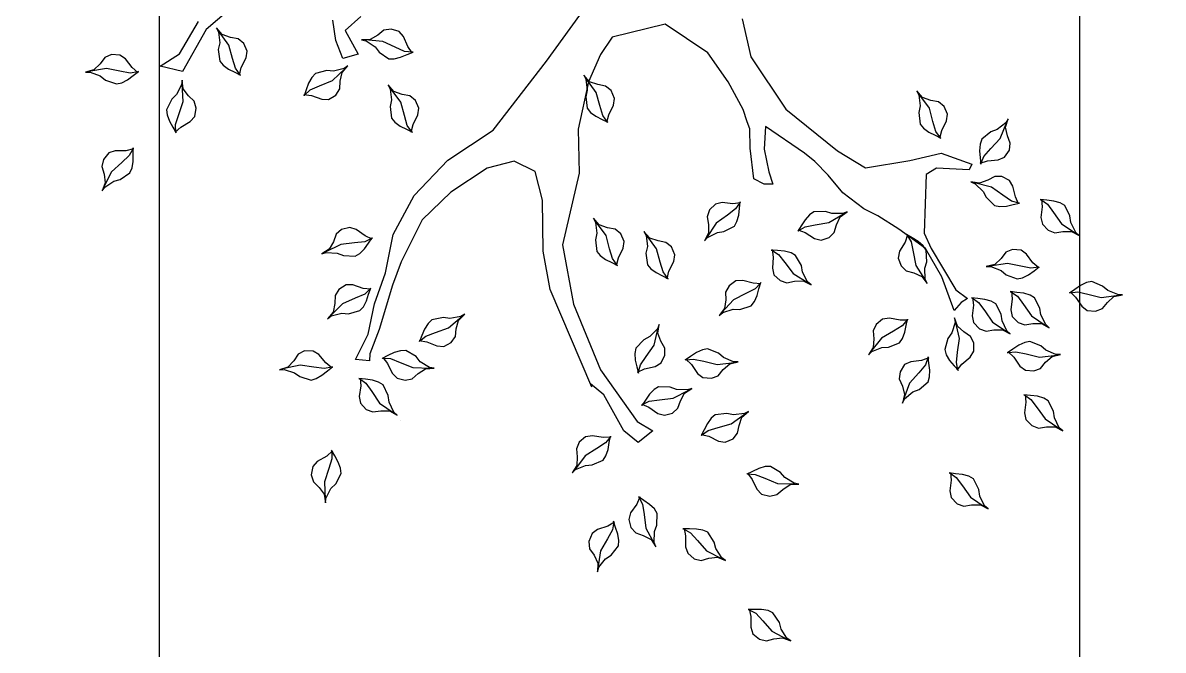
# Model space of a CAD drawing. Header units: metres. Extents: x 78 to 178, y -74 to 157.
# Drawn here: x 107.719 to 108.462, y 87.611 to 88.02 of the extents above; entities that cross this region are included whole.
import ezdxf

# ---------------------------------------------------------------- set-up
doc = ezdxf.new("R2010")
doc.units = ezdxf.units.M
doc.linetypes.add('ACAD_ISO03W100', pattern=[30, 12, -18])
doc.layers.add('Barandal', color=138, linetype='Continuous', lineweight=30)
doc.layers.add('Detalles constructivos', color=7, linetype='Continuous', lineweight=9)

# ---------------------------------------------------------------- blocks, each defined once
blk = doc.blocks.new('tree21')
at = {"color": 84}
for p, q in [((1452762.3, 400702.4), (1452783.4, 400827.2)), ((1452771.7, 400792.3), (1452788.1, 400852.8)), ((1452788.1, 400852.8), (1452787.3, 400819.4)), ((1452787.3, 400819.4), (1452814.3, 400745.7)), ((1452683.3, 400713.3), (1452728.3, 400747.4)), ((1452728.3, 400747.4), (1452771.7, 400792.3)), ((1452814.3, 400745.7), (1452844.5, 400708.5)), ((1453367.7, 400685.7), (1453414.5, 400724.1)), ((1453414.5, 400724.1), (1453465, 400735.2)), ((1453465, 400735.2), (1453519.2, 400719.2)), ((1453503.1, 400665.1), (1453616.1, 400722.2)), ((1453581.1, 400710.9), (1453639.5, 400733.6)), ((1453639.5, 400733.6), (1453612.1, 400714.5)), ((1452662.3, 400666.1), (1452683.3, 400713.3)), ((1452665.3, 400605.6), (1452662.3, 400666.1)), ((1452781.7, 400605.4), (1452762.3, 400702.4)), ((1452844.5, 400708.5), (1452872.4, 400629.4)), ((1453351.7, 400639.3), (1453367.7, 400685.7)), ((1453436.6, 400592), (1453503.1, 400665.1)), ((1453519.2, 400719.2), (1453581.1, 400710.9)), ((1453568.9, 400648.9), (1453556.8, 400602.5)), ((1453612.1, 400714.5), (1453568.9, 400648.9)), ((1452693.2, 400565.2), (1452665.3, 400605.6)), ((1452755.2, 400518.6), (1452693.2, 400565.2)), ((1452794.8, 400532.5), (1452781.7, 400605.4)), ((1452863.8, 400592.2), (1452842.1, 400550.3)), ((1452872.4, 400629.4), (1452863.8, 400592.2)), ((1453338.9, 400507.6), (1453351, 400561.8)), ((1453351, 400561.8), (1453351.7, 400639.3)), ((1453385.7, 400538.2), (1453436.6, 400592)), ((1453556.8, 400602.5), (1453509.7, 400533.2)), ((1452791.6, 400476.7), (1452755.2, 400518.6)), ((1452811.8, 400510), (1452783.9, 400472.9)), ((1452786.2, 400476), (1452794.8, 400532.5)), ((1452842.1, 400550.3), (1452811.8, 400510)), ((1453331.2, 400511.5), (1453335, 400511.5)), ((1453377.7, 400511.1), (1453331.2, 400511.5)), ((1453335, 400511.5), (1453385.7, 400538.2)), ((1453428.1, 400510.6), (1453377.7, 400511.1)), ((1453474.6, 400518), (1453428.1, 400510.6)), ((1453509.7, 400533.2), (1453474.6, 400518)), ((1452783.9, 400472.9), (1452786.2, 400476)), ((1452948.7, 400199.1), (1452981.9, 400233.7)), ((1452981.9, 400233.7), (1453057, 400271.1)), ((1453057, 400271.1), (1453095, 400267.2)), ((1453095, 400267.2), (1453139.2, 400250.8)), ((1453139.2, 400250.8), (1453182.9, 400225.8)), ((1452845.8, 400159.8), (1452879, 400163.1)), ((1452907.8, 400151.1), (1452845.8, 400159.8)), ((1452998.2, 400152.9), (1452871.7, 400158.3)), ((1452879, 400163.1), (1452948.7, 400199.1)), ((1452957.7, 400113.5), (1452907.8, 400151.1)), ((1453092, 400184), (1452998.2, 400152.9)), ((1453162.7, 400206.1), (1453092, 400184)), ((1453181.4, 400168.6), (1453142.8, 400101.3)), ((1453219.9, 400204.6), (1453162.7, 400206.1)), ((1453218.5, 400209.9), (1453181.4, 400168.6)), ((1453182.9, 400225.8), (1453223.3, 400202.7)), ((1453223.3, 400202.7), (1453219.9, 400204.6)), ((1452997.1, 400073.1), (1452957.7, 400113.5)), ((1453046.6, 400058.1), (1452997.1, 400073.1)), ((1453106.3, 400068.6), (1453046.6, 400058.1)), ((1453142.8, 400101.3), (1453106.3, 400068.6)), ((1452471.1, 399914.2), (1452500.5, 399898.6)), ((1452517.9, 399872.5), (1452471.1, 399914.2)), ((1452594.1, 399823.9), (1452491.9, 399898.6)), ((1452500.5, 399898.6), (1452578.6, 399889.8)), ((1452538.6, 399813.6), (1452517.9, 399872.5)), ((1452578.6, 399889.8), (1452625.4, 399900.2)), ((1452689.4, 399797.8), (1452594.1, 399823.9)), ((1452625.4, 399900.2), (1452708.6, 399889.7)), ((1452708.6, 399889.7), (1452738.1, 399865.4)), ((1452738.1, 399865.4), (1452765.8, 399827.2)), ((1452765.8, 399827.2), (1452788.2, 399782.1)), ((1452548.9, 399758.1), (1452538.6, 399813.6)), ((1452581.8, 399718.2), (1452548.9, 399758.1)), ((1452760.5, 399777), (1452689.4, 399797.8)), ((1452809, 399749.2), (1452755.2, 399735.3)), ((1452807.3, 399744), (1452760.5, 399777)), ((1452788.2, 399782.1), (1452809, 399740.5)), ((1452809, 399740.5), (1452807.3, 399744)), ((1452637.3, 399693.9), (1452581.8, 399718.2)), ((1452685.8, 399700.7), (1452637.3, 399693.9)), ((1452755.2, 399735.3), (1452685.8, 399700.7)), ((1454889, 399313.1), (1454915.7, 399436.9)), ((1454902.4, 399402.6), (1454921.5, 399462.2)), ((1454921.5, 399462.2), (1454919.2, 399428.9)), ((1454919.2, 399428.9), (1454942.9, 399354.1)), ((1454810.5, 399327.7), (1454857, 399359.7)), ((1454857, 399359.7), (1454902.4, 399402.6)), ((1454942.9, 399354.1), (1454971.4, 399315.5)), ((1452825.3, 399230.8), (1452866.6, 399253.6)), ((1452866.6, 399253.6), (1452914.2, 399270.3)), ((1452914.2, 399270.3), (1452958, 399285.7)), ((1452954.4, 399284.4), (1452915.9, 399242.1)), ((1452949.4, 399286.8), (1452956.5, 399231.8)), ((1452958, 399285.7), (1452954.4, 399284.4)), ((1454787.4, 399281.4), (1454810.5, 399327.7)), ((1454787.7, 399220.8), (1454787.4, 399281.4)), ((1454903.9, 399215.4), (1454889, 399313.1)), ((1454971.4, 399315.5), (1454995.6, 399235.2)), ((1452776.8, 399123.4), (1452797.6, 399204.6)), ((1452797.6, 399204.6), (1452825.3, 399230.8)), ((1452886.3, 399174.2), (1452848.6, 399082.8)), ((1452915.9, 399242.1), (1452886.3, 399174.2)), ((1452956.5, 399231.8), (1452982.2, 399158.6)), ((1454813.7, 399179.3), (1454787.7, 399220.8)), ((1454873.5, 399129.9), (1454813.7, 399179.3)), ((1454913.7, 399142), (1454903.9, 399215.4)), ((1454985.4, 399198.4), (1454961.7, 399157.6)), ((1454995.6, 399235.2), (1454985.4, 399198.4)), ((1455541.6, 399123.2), (1455580.2, 399190.5)), ((1455580.2, 399190.5), (1455616.8, 399223.2)), ((1455616.8, 399223.2), (1455676.4, 399233.7)), ((1455676.4, 399233.7), (1455725.9, 399218.7)), ((1455725.9, 399218.7), (1455765.3, 399178.3)), ((1455765.3, 399178.3), (1455815.2, 399140.7)), ((1452781.3, 399075.6), (1452776.8, 399123.4)), ((1452983, 399109.5), (1452952, 399057.5)), ((1452982.2, 399158.6), (1452983, 399109.5)), ((1454003.7, 399075), (1454058.4, 399105.2)), ((1454023, 399022), (1454079.8, 399135.1)), ((1454058.4, 399105.2), (1454091.8, 399158.2)), ((1454091.8, 399158.2), (1454081.3, 399126.5)), ((1454081.3, 399126.5), (1454085.5, 399048.1)), ((1454449.1, 399009), (1454537.4, 399099.6)), ((1454508, 399077.6), (1454555.9, 399118)), ((1454536.2, 399091), (1454516.5, 399015)), ((1454555.9, 399118), (1454536.2, 399091)), ((1454908, 399086.4), (1454873.5, 399129.9)), ((1454929.7, 399118.7), (1454900.1, 399082.9)), ((1454902.5, 399085.9), (1454913.7, 399142)), ((1454961.7, 399157.6), (1454929.7, 399118.7)), ((1455499.7, 399089.1), (1455503.1, 399087.2)), ((1455540.1, 399066), (1455499.7, 399089.1)), ((1455503.1, 399087.2), (1455560.3, 399085.7)), ((1455504.5, 399081.9), (1455541.6, 399123.2)), ((1455560.3, 399085.7), (1455631, 399107.7)), ((1455631, 399107.7), (1455724.8, 399138.9)), ((1455724.8, 399138.9), (1455851.3, 399133.5)), ((1455774.3, 399092.7), (1455741.1, 399058.1)), ((1455844.1, 399128.7), (1455774.3, 399092.7)), ((1455815.2, 399140.7), (1455877.2, 399132)), ((1455877.2, 399132), (1455844.1, 399128.7)), ((1452790.9, 399013.2), (1452743.8, 398972)), ((1452848.6, 399082.8), (1452761.9, 398990.7)), ((1452762.9, 398999.3), (1452781.3, 399075.6)), ((1452852, 399026.5), (1452790.9, 399013.2)), ((1452908.3, 399029.8), (1452852, 399026.5)), ((1452952, 399057.5), (1452908.3, 399029.8)), ((1453901.8, 398958), (1453916.7, 399016.7)), ((1453916.7, 399016.7), (1453950.7, 399055.7)), ((1453950.7, 399055.7), (1454003.7, 399075)), ((1454013, 398923.7), (1454023, 399022)), ((1454085.5, 399048.1), (1454103.4, 399003.6)), ((1454314.2, 398984.6), (1454346.2, 399036.1)), ((1454346.2, 399036.1), (1454390.3, 399063)), ((1454390.3, 399063), (1454446.7, 399065.4)), ((1454409.8, 398918.3), (1454449.1, 399009)), ((1454446.7, 399065.4), (1454508, 399077.6)), ((1454516.5, 399015), (1454520.1, 398967.2)), ((1454900.1, 399082.9), (1454902.5, 399085.9)), ((1455583.8, 399040.9), (1455540.1, 399066)), ((1455628, 399024.5), (1455583.8, 399040.9)), ((1455666, 399020.7), (1455628, 399024.5)), ((1455741.1, 399058.1), (1455666, 399020.7)), ((1452743.8, 398972), (1452762.9, 398999.3)), ((1453916.6, 398911.2), (1453901.8, 398958)), ((1454004.1, 398850.1), (1454013, 398923.7)), ((1454103.4, 399003.6), (1454106.7, 398919.8)), ((1454314.2, 398935.6), (1454314.2, 398984.6)), ((1454338.6, 398862), (1454314.2, 398935.6)), ((1454520.1, 398967.2), (1454498, 398886.3)), ((1452554.5, 398811.4), (1452555.7, 398874)), ((1452555.7, 398874), (1452563, 398841.4)), ((1452567.3, 398721.8), (1452557.4, 398848)), ((1453962.2, 398848.5), (1453916.6, 398911.2)), ((1453984.6, 398797.7), (1453962.2, 398848.5)), ((1453979.2, 398798.6), (1454004.1, 398850.1)), ((1454054.5, 398853.2), (1454013.7, 398823.6)), ((1454087.6, 398886.8), (1454054.5, 398853.2)), ((1454106.7, 398919.8), (1454087.6, 398886.8)), ((1454344.7, 398806.8), (1454338.6, 398862)), ((1454339.8, 398809.2), (1454379.1, 398850.9)), ((1454379.1, 398850.9), (1454409.8, 398918.3)), ((1454469.8, 398860.6), (1454428.1, 398838.6)), ((1454498, 398886.3), (1454469.8, 398860.6)), ((1454981.4, 398883.9), (1455036.8, 398879.7)), ((1454984.2, 398892.1), (1454984.7, 398888.3)), ((1454990.5, 398846), (1454984.2, 398892.1)), ((1454984.7, 398888.3), (1455018.4, 398842)), ((1454997.2, 398796.1), (1454990.5, 398846)), ((1455018.4, 398842), (1455079, 398799.4)), ((1455036.8, 398879.7), (1455113.6, 398890.1)), ((1455113.6, 398890.1), (1455161.8, 398881)), ((1455161.8, 398881), (1455206.5, 398840.1)), ((1452523.3, 398757.2), (1452554.5, 398811.4)), ((1452563, 398841.4), (1452607.2, 398776.5)), ((1452607.2, 398776.5), (1452645.5, 398747.7)), ((1454013.7, 398823.6), (1453976.1, 398796.3)), ((1453976.1, 398796.3), (1453979.2, 398798.6)), ((1454380.3, 398822.7), (1454336.1, 398808)), ((1454336.1, 398808), (1454339.8, 398809.2)), ((1454428.1, 398838.6), (1454380.3, 398822.7)), ((1455011.2, 398751), (1454997.2, 398796.1)), ((1455079, 398799.4), (1455160.8, 398744)), ((1455206.5, 398840.1), (1455224.8, 398791.8)), ((1455224.8, 398791.8), (1455216.7, 398735.9)), ((1452479, 398662.3), (1452487.9, 398713.3)), ((1452487.9, 398713.3), (1452523.3, 398757.2)), ((1452609.5, 398632.5), (1452567.3, 398721.8)), ((1452645.5, 398747.7), (1452691.7, 398677.7)), ((1452879.9, 398682.9), (1452909.4, 398667.3)), ((1452926.7, 398641.3), (1452879.9, 398682.9)), ((1454798.7, 398638.7), (1454820.4, 398684.1)), ((1454820.4, 398684.1), (1454840.5, 398726.1)), ((1454833.6, 398720.8), (1454877.6, 398686.9)), ((1454840.5, 398726.1), (1454838.8, 398722.6)), ((1454838.8, 398722.6), (1454841.6, 398665.4)), ((1454877.6, 398686.9), (1454947.6, 398653.4)), ((1455031.2, 398718.6), (1455011.2, 398751)), ((1455106.7, 398681.9), (1455031.2, 398718.6)), ((1455154.3, 398676.6), (1455106.7, 398681.9)), ((1455160.8, 398744), (1455233.6, 398640.4)), ((1455216.7, 398735.9), (1455217.4, 398673.4)), ((1452496.6, 398604.4), (1452479, 398662.3)), ((1452533.5, 398572), (1452496.6, 398604.4)), ((1452639.9, 398564.9), (1452609.5, 398632.5)), ((1452692.5, 398639.5), (1452681.5, 398593.7)), ((1452691.7, 398677.7), (1452692.5, 398639.5)), ((1453002.9, 398592.6), (1452900.7, 398667.3)), ((1452909.4, 398667.3), (1452987.4, 398658.5)), ((1452947.4, 398582.3), (1452926.7, 398641.3)), ((1452987.4, 398658.5), (1453034.3, 398668.9)), ((1453034.3, 398668.9), (1453117.5, 398658.4)), ((1453117.5, 398658.4), (1453146.9, 398634.1)), ((1453146.9, 398634.1), (1453174.6, 398596)), ((1454785.6, 398593.4), (1454798.7, 398638.7)), ((1454841.6, 398665.4), (1454868.8, 398596.6)), ((1454868.8, 398596.6), (1454906.8, 398505.3)), ((1454947.6, 398653.4), (1454982.9, 398619.4)), ((1454982.9, 398619.4), (1454997.8, 398560.7)), ((1455225.4, 398643.2), (1455154.3, 398676.6)), ((1455217.4, 398673.4), (1455248.3, 398618.9)), ((1455248.3, 398618.9), (1455225.4, 398643.2)), ((1452604.9, 398541.8), (1452533.5, 398572)), ((1452650.4, 398510), (1452604.9, 398541.8)), ((1452645.3, 398508), (1452639.9, 398564.9)), ((1452661.9, 398547.2), (1452643.8, 398504.4)), ((1452681.5, 398593.7), (1452661.9, 398547.2)), ((1452957.8, 398526.8), (1452947.4, 398582.3)), ((1452990.7, 398486.9), (1452957.8, 398526.8)), ((1453098.3, 398566.6), (1453002.9, 398592.6)), ((1453169.4, 398545.7), (1453098.3, 398566.6)), ((1453217.9, 398517.9), (1453164.1, 398504.1)), ((1453216.1, 398512.7), (1453169.4, 398545.7)), ((1453174.6, 398596), (1453197.1, 398550.9)), ((1453197.1, 398550.9), (1453217.9, 398509.2)), ((1454784.6, 398555.2), (1454785.6, 398593.4)), ((1454827.5, 398483.1), (1454784.6, 398555.2)), ((1454997.8, 398560.7), (1454986.5, 398510.2)), ((1455282.9, 398591.8), (1455282.9, 398591.8)), ((1452643.8, 398504.4), (1452645.3, 398508)), ((1453046.1, 398462.6), (1452990.7, 398486.9)), ((1453094.7, 398469.5), (1453046.1, 398462.6)), ((1453164.1, 398504.1), (1453094.7, 398469.5)), ((1453217.9, 398509.2), (1453216.1, 398512.7)), ((1454630.7, 398422.1), (1454677.2, 398441.3)), ((1454677.2, 398441.3), (1454720.2, 398459.1)), ((1454716.7, 398457.6), (1454680.4, 398413.3)), ((1454711.6, 398459.7), (1454721.5, 398405.1)), ((1454720.2, 398459.1), (1454716.7, 398457.6)), ((1454864.4, 398452.6), (1454827.5, 398483.1)), ((1454905.5, 398385.7), (1454864.4, 398452.6)), ((1454906.8, 398505.3), (1454910.8, 398378.8)), ((1454949.1, 398467.9), (1454915.4, 398415.3)), ((1454986.5, 398510.2), (1454949.1, 398467.9)), ((1454547.9, 398287.3), (1454564.3, 398369.6)), ((1454564.3, 398369.6), (1454590.6, 398397.2)), ((1454590.6, 398397.2), (1454630.7, 398422.1)), ((1454680.4, 398413.3), (1454654.5, 398343.9)), ((1454721.5, 398405.1), (1454751.1, 398333.4)), ((1454911.3, 398352.8), (1454905.5, 398385.7)), ((1454915.4, 398415.3), (1454911.3, 398352.8)), ((1454554.9, 398239.8), (1454547.9, 398287.3)), ((1454654.5, 398343.9), (1454621.7, 398250.6)), ((1454754.5, 398284.4), (1454726.3, 398230.9)), ((1454751.1, 398333.4), (1454754.5, 398284.4)), ((1454621.7, 398250.6), (1454540, 398154)), ((1454540.6, 398162.6), (1454554.9, 398239.8)), ((1454628.1, 398194.5), (1454567.8, 398178.1)), ((1454684.2, 398200.9), (1454628.1, 398194.5)), ((1454726.3, 398230.9), (1454684.2, 398200.9)), ((1454567.8, 398178.1), (1454522.9, 398134.4)), ((1454522.9, 398134.4), (1454540.6, 398162.6)), ((1455402.9, 397267.8), (1455442.2, 397313.9)), ((1455442.2, 397313.9), (1455489.8, 397333.9)), ((1455489.8, 397333.9), (1455546, 397327.9)), ((1455539.9, 397271.7), (1455640.8, 397348.2)), ((1455546, 397327.9), (1455608.4, 397330.8)), ((1455638.3, 397339.9), (1455607.5, 397267.7)), ((1455608.4, 397330.8), (1455661.7, 397363.6)), ((1455661.7, 397363.6), (1455638.3, 397339.9)), ((1452809.8, 397281.1), (1452839.3, 397265.5)), ((1452856.6, 397239.5), (1452809.8, 397281.1)), ((1452932.8, 397190.9), (1452830.6, 397265.5)), ((1452839.3, 397265.5), (1452917.3, 397256.8)), ((1452877.3, 397180.5), (1452856.6, 397239.5)), ((1452917.3, 397256.8), (1452964.1, 397267.1)), ((1452964.1, 397267.1), (1453047.3, 397256.6)), ((1453047.3, 397256.6), (1453076.8, 397232.3)), ((1453076.8, 397232.3), (1453104.5, 397194.2)), ((1453835.7, 397211.8), (1453865.1, 397196.2)), ((1453882.4, 397170.1), (1453835.7, 397211.8)), ((1455395.6, 397219.3), (1455402.9, 397267.8)), ((1455408.8, 397142.8), (1455395.6, 397219.3)), ((1455487.5, 397187.9), (1455539.9, 397271.7)), ((1455603.9, 397219.8), (1455570, 397143.1)), ((1455607.5, 397267.7), (1455603.9, 397219.8)), ((1456067.8, 397182.5), (1456097.2, 397221.7)), ((1456097.2, 397221.7), (1456153.7, 397243.7)), ((1456153.7, 397243.7), (1456205.1, 397238.8)), ((1456205.1, 397238.8), (1456251.7, 397206.8)), ((1452887.6, 397125), (1452877.3, 397180.5)), ((1453028.1, 397164.8), (1452932.8, 397190.9)), ((1453099.2, 397143.9), (1453028.1, 397164.8)), ((1453146, 397110.9), (1453099.2, 397143.9)), ((1453104.5, 397194.2), (1453127, 397149.1)), ((1453127, 397149.1), (1453147.7, 397107.5)), ((1453958.7, 397121.5), (1453856.5, 397196.2)), ((1453865.1, 397196.2), (1453943.2, 397187.4)), ((1453903.2, 397111.2), (1453882.4, 397170.1)), ((1453943.2, 397187.4), (1453990, 397197.8)), ((1453990, 397197.8), (1454073.2, 397187.3)), ((1454073.2, 397187.3), (1454102.7, 397163)), ((1454102.7, 397163), (1454130.4, 397124.8)), ((1455402.1, 397090.5), (1455447.1, 397125.8)), ((1455406.5, 397087.4), (1455408.8, 397142.8)), ((1455447.1, 397125.8), (1455487.5, 397187.9)), ((1455570, 397143.1), (1455538.2, 397121.9)), ((1456043.2, 397109), (1456067.8, 397182.5)), ((1456133.9, 397111.3), (1456219.7, 397160.3)), ((1456219.7, 397160.3), (1456344.8, 397179.7)), ((1456251.7, 397206.8), (1456308, 397179.8)), ((1456338.7, 397173.6), (1456277.3, 397124.6)), ((1456308, 397179.8), (1456370.6, 397183.4)), ((1456370.6, 397183.4), (1456338.7, 397173.6)), ((1452920.5, 397085.1), (1452887.6, 397125)), ((1452976, 397060.8), (1452920.5, 397085.1)), ((1453024.6, 397067.7), (1452976, 397060.8)), ((1453094, 397102.3), (1453024.6, 397067.7)), ((1453147.7, 397116.1), (1453094, 397102.3)), ((1453147.7, 397107.5), (1453146, 397110.9)), ((1453913.5, 397055.7), (1453903.2, 397111.2)), ((1453946.4, 397015.8), (1453913.5, 397055.7)), ((1454054, 397095.4), (1453958.7, 397121.5)), ((1454125.1, 397074.5), (1454054, 397095.4)), ((1454173.6, 397046.8), (1454119.8, 397032.9)), ((1454171.9, 397041.6), (1454125.1, 397074.5)), ((1454130.4, 397124.8), (1454152.8, 397079.7)), ((1454152.8, 397079.7), (1454173.6, 397038.1)), ((1455444.1, 397097.8), (1455398.2, 397089.9)), ((1455398.2, 397089.9), (1455402.1, 397090.5)), ((1455493.7, 397106.4), (1455444.1, 397097.8)), ((1455538.2, 397121.9), (1455493.7, 397106.4)), ((1456008.8, 397067.3), (1456012.4, 397066.1)), ((1456052.9, 397052.6), (1456008.8, 397067.3)), ((1456012.4, 397066.1), (1456068.8, 397075.8)), ((1456014.9, 397061.2), (1456043.2, 397109)), ((1456100.7, 397036.6), (1456052.9, 397052.6)), ((1456068.8, 397075.8), (1456133.9, 397111.3)), ((1456251.5, 397084.2), (1456185.2, 397032.8)), ((1456277.3, 397124.6), (1456251.5, 397084.2)), ((1454001.9, 396991.5), (1453946.4, 397015.8)), ((1454050.4, 396998.3), (1454001.9, 396991.5)), ((1454119.8, 397032.9), (1454050.4, 396998.3)), ((1454173.6, 397038.1), (1454171.9, 397041.6)), ((1456147.2, 397029.2), (1456100.7, 397036.6)), ((1456185.2, 397032.8), (1456147.2, 397029.2)), ((1454706.7, 396850.4), (1454768, 396907.6)), ((1454768, 396907.6), (1454805.5, 396914.7)), ((1454805.5, 396914.7), (1454852.6, 396911.5)), ((1454852.6, 396911.5), (1454901.6, 396899.9)), ((1454943.1, 396890.1), (1454887.8, 396875.3)), ((1454901.6, 396899.9), (1454946.9, 396889.2)), ((1454940.2, 396894.7), (1454916.4, 396844.6)), ((1454946.9, 396889.2), (1454943.1, 396890.1)), ((1455832.2, 396888.6), (1455834.4, 396885.4)), ((1455858.7, 396850.3), (1455832.2, 396888.6)), ((1455833.5, 396880), (1455884.7, 396901.3)), ((1455834.4, 396885.4), (1455885.4, 396859.4)), ((1455884.7, 396901.3), (1455948.6, 396945.4)), ((1455948.6, 396945.4), (1455995.7, 396959)), ((1455995.7, 396959), (1456054, 396942.8)), ((1456054, 396942.8), (1456092.2, 396907.9)), ((1456092.2, 396907.9), (1456110.3, 396854.5)), ((1453931, 396849.3), (1453960.4, 396833.6)), ((1453977.7, 396807.6), (1453931, 396849.3)), ((1454054, 396759), (1453951.8, 396833.6)), ((1453960.4, 396833.6), (1454038.5, 396824.9)), ((1453998.5, 396748.6), (1453977.7, 396807.6)), ((1454038.5, 396824.9), (1454085.3, 396835.2)), ((1454085.3, 396835.2), (1454168.5, 396824.8)), ((1454168.5, 396824.8), (1454198, 396800.5)), ((1454198, 396800.5), (1454225.7, 396762.3)), ((1454628, 396753.5), (1454684.6, 396807.8)), ((1454684.6, 396807.8), (1454706.7, 396850.4)), ((1454826.3, 396834), (1454745.2, 396777.5)), ((1454887.8, 396875.3), (1454826.3, 396834)), ((1454916.4, 396844.6), (1454898.5, 396769.1)), ((1455064.1, 396777.2), (1455097.7, 396810.3)), ((1455097.7, 396810.3), (1455139, 396839.2)), ((1455148.2, 396812.5), (1455138.1, 396739.1)), ((1455139, 396839.2), (1455177.1, 396865.9)), ((1455173.9, 396863.7), (1455148.2, 396812.5)), ((1455168.5, 396864.6), (1455190.1, 396813.5)), ((1455177.1, 396865.9), (1455173.9, 396863.7)), ((1455190.1, 396813.5), (1455234.7, 396750)), ((1455887.3, 396808.8), (1455858.7, 396850.3)), ((1455885.4, 396859.4), (1455958.7, 396848.7)), ((1455920.1, 396775), (1455887.3, 396808.8)), ((1455958.7, 396848.7), (1456056.8, 396836.4)), ((1456056.8, 396836.4), (1456168.5, 396776.9)), ((1456110.3, 396854.5), (1456139.1, 396799)), ((1456139.1, 396799), (1456191.3, 396764.4)), ((1454008.8, 396693.2), (1453998.5, 396748.6)), ((1454149.3, 396732.9), (1454054, 396759)), ((1454220.4, 396712), (1454149.3, 396732.9)), ((1454225.7, 396762.3), (1454248.1, 396717.2)), ((1454248.1, 396717.2), (1454268.9, 396675.6)), ((1454597.1, 396740.8), (1454628, 396753.5)), ((1454659, 396750.1), (1454597.1, 396740.8)), ((1454745.2, 396777.5), (1454622.4, 396746.8)), ((1454717.6, 396728.3), (1454659, 396750.1)), ((1454766.8, 396700.7), (1454717.6, 396728.3)), ((1454872.7, 396727.4), (1454818.5, 396700.4)), ((1454898.5, 396769.1), (1454872.7, 396727.4)), ((1455044.4, 396744.5), (1455064.1, 396777.2)), ((1455046.4, 396660.6), (1455044.4, 396744.5)), ((1455138.1, 396739.1), (1455126.5, 396641)), ((1455234.7, 396750), (1455248.7, 396703)), ((1455952.7, 396755.1), (1455920.1, 396775)), ((1456036.6, 396756.5), (1455952.7, 396755.1)), ((1456081.5, 396773.4), (1456036.6, 396756.5)), ((1456159.9, 396775.7), (1456081.5, 396773.4)), ((1456191.3, 396764.4), (1456159.9, 396775.7)), ((1454041.7, 396653.3), (1454008.8, 396693.2)), ((1454097.2, 396628.9), (1454041.7, 396653.3)), ((1454145.7, 396635.8), (1454097.2, 396628.9)), ((1454215.1, 396670.4), (1454145.7, 396635.8)), ((1454268.9, 396684.2), (1454215.1, 396670.4)), ((1454267.2, 396679), (1454220.4, 396712)), ((1454268.9, 396675.6), (1454267.2, 396679)), ((1454818.5, 396700.4), (1454766.8, 396700.7)), ((1455063.6, 396615.9), (1455046.4, 396660.6)), ((1455126.5, 396641), (1455067.8, 396528.8)), ((1455232.9, 396644.5), (1455198.3, 396606.1)), ((1455248.7, 396703), (1455232.9, 396644.5)), ((1454827.1, 396515.5), (1454853.4, 396553.9)), ((1454853.4, 396553.9), (1454851.2, 396550.7)), ((1455089.7, 396558.4), (1455055.4, 396505.9)), ((1455066.5, 396537.4), (1455063.6, 396615.9)), ((1455144.9, 396587.6), (1455089.7, 396558.4)), ((1455198.3, 396606.1), (1455144.9, 396587.6)), ((1456059.6, 396562.5), (1456114, 396551.1)), ((1456063.5, 396570.3), (1456063.5, 396566.4)), ((1456063.7, 396523.8), (1456063.5, 396570.3)), ((1456063.5, 396566.4), (1456090.9, 396516.1)), ((1454778.7, 396431.2), (1454798.6, 396474)), ((1454798.6, 396474), (1454827.1, 396515.5)), ((1454851.2, 396550.7), (1454845.1, 396493.8)), ((1454845.1, 396493.8), (1454861.4, 396421.5)), ((1454845.9, 396549.7), (1454884.1, 396509.4)), ((1454884.1, 396509.4), (1454948, 396465.6)), ((1455055.4, 396505.9), (1455066.5, 396537.4)), ((1456063.9, 396473.4), (1456063.7, 396523.8)), ((1456071.9, 396426.9), (1456063.9, 396473.4)), ((1456090.9, 396516.1), (1456145.4, 396466)), ((1456114, 396551.1), (1456191.5, 396551.5)), ((1456191.5, 396551.5), (1456238.1, 396536.2)), ((1456238.1, 396536.2), (1456277.1, 396489.8)), ((1456277.1, 396489.8), (1456289, 396439.5)), ((1453776, 396380.8), (1453824.9, 396397.6)), ((1453824.9, 396397.6), (1453880.5, 396387.7)), ((1453870.7, 396332.1), (1453976.5, 396401.6)), ((1453973.4, 396393.5), (1453937.8, 396323.5)), ((1453943, 396386.4), (1453998.4, 396415.6)), ((1453998.4, 396415.6), (1453973.4, 396393.5)), ((1454771.8, 396393.7), (1454778.7, 396431.2)), ((1454803.1, 396315.8), (1454771.8, 396393.7)), ((1454861.4, 396421.5), (1454884.9, 396325.5)), ((1454948, 396465.6), (1454977.6, 396426.5)), ((1454977.6, 396426.5), (1454983.3, 396366.2)), ((1455269.3, 396367.5), (1455307.5, 396395.2)), ((1455307.5, 396395.2), (1455352.6, 396417.7)), ((1455357.7, 396389.9), (1455336.9, 396318.9)), ((1455352.6, 396417.7), (1455394.2, 396438.4)), ((1455390.7, 396436.7), (1455357.7, 396389.9)), ((1455385.5, 396438.5), (1455399.3, 396384.7)), ((1455394.2, 396438.4), (1455390.7, 396436.7)), ((1456087.5, 396392.1), (1456071.9, 396426.9)), ((1456157.5, 396345.9), (1456087.5, 396392.1)), ((1456145.4, 396466), (1456219.3, 396400.4)), ((1456219.3, 396400.4), (1456278, 396288.3)), ((1456289, 396439.5), (1456273.7, 396385.1)), ((1453723.1, 396289.5), (1453733.8, 396337.4)), ((1453733.8, 396337.4), (1453776, 396380.8)), ((1453812.8, 396252), (1453870.7, 396332.1)), ((1453880.5, 396387.7), (1453943, 396386.4)), ((1453937.8, 396323.5), (1453931.1, 396276.1)), ((1454483.2, 396272.5), (1454533.2, 396310.2)), ((1454533.2, 396310.2), (1454512.1, 396284.4)), ((1454834.9, 396279.9), (1454803.1, 396315.8)), ((1454884.9, 396325.5), (1454869.3, 396199.9)), ((1454964.4, 396318), (1454920.9, 396282)), ((1454983.3, 396366.2), (1454964.4, 396318)), ((1455234.5, 396254.8), (1455245, 396338.1)), ((1455245, 396338.1), (1455269.3, 396367.5)), ((1455336.9, 396318.9), (1455310.8, 396223.5)), ((1455399.3, 396384.7), (1455434, 396315.3)), ((1455434, 396315.3), (1455440.8, 396266.7)), ((1456204.1, 396334.4), (1456157.5, 396345.9)), ((1456270.2, 396292.1), (1456204.1, 396334.4)), ((1456273.7, 396385.1), (1456266.2, 396323.1)), ((1456266.2, 396323.1), (1456289.7, 396265.1)), ((1453731.2, 396212.4), (1453723.1, 396289.5)), ((1453768.3, 396192.8), (1453812.8, 396252)), ((1453931.1, 396276.1), (1453892.1, 396201.8)), ((1454284.6, 396190.4), (1454319.3, 396240)), ((1454319.3, 396240), (1454364.9, 396264.5)), ((1454364.9, 396264.5), (1454421.3, 396263.7)), ((1454420.6, 396207.3), (1454513.8, 396292.9)), ((1454421.3, 396263.7), (1454483.2, 396272.5)), ((1454512.1, 396284.4), (1454488.2, 396209.6)), ((1454865.1, 396207.5), (1454834.9, 396279.9)), ((1454879.5, 396235.3), (1454865.8, 396174.2)), ((1454920.9, 396282), (1454879.5, 396235.3)), ((1455244.9, 396208), (1455234.5, 396254.8)), ((1455440.8, 396266.7), (1455416.5, 396211.3)), ((1456289.7, 396265.1), (1456270.2, 396292.1)), ((1453763.4, 396165), (1453717.1, 396160.2)), ((1453717.1, 396160.2), (1453721, 396160.6)), ((1453721, 396160.6), (1453768.3, 396192.8)), ((1453725.2, 396157.2), (1453731.2, 396212.4)), ((1453813.5, 396170.3), (1453763.4, 396165)), ((1453859, 396182.8), (1453813.5, 396170.3)), ((1453892.1, 396201.8), (1453859, 396182.8)), ((1454281.8, 396141.5), (1454284.6, 396190.4)), ((1454376.3, 396118.9), (1454420.6, 396207.3)), ((1454489.2, 396161.6), (1454462.6, 396082.1)), ((1454488.2, 396209.6), (1454489.2, 396161.6)), ((1454865.8, 396174.2), (1454865.1, 396207.5)), ((1455262.2, 396147.3), (1455220.5, 396100.5)), ((1455310.8, 396223.5), (1455236.1, 396121.3)), ((1455236.1, 396130), (1455244.9, 396208)), ((1455321.1, 396168), (1455262.2, 396147.3)), ((1455376.6, 396178.4), (1455321.1, 396168)), ((1455416.5, 396211.3), (1455376.6, 396178.4)), ((1454302.1, 396066.6), (1454281.8, 396141.5)), ((1454305.1, 396011.2), (1454302.1, 396066.6)), ((1454341.9, 396053.3), (1454376.3, 396118.9)), ((1454462.6, 396082.1), (1454433, 396058)), ((1455220.5, 396100.5), (1455236.1, 396130)), ((1455629.2, 396025.9), (1455651, 396071.4)), ((1455651, 396071.4), (1455671.1, 396113.3)), ((1455664.2, 396108), (1455708.1, 396074)), ((1455671.1, 396113.3), (1455669.4, 396109.8)), ((1455669.4, 396109.8), (1455672.1, 396052.6)), ((1455708.1, 396074), (1455778.1, 396040.5)), ((1456636.8, 396095.3), (1456691.2, 396083.9)), ((1456640.7, 396103), (1456640.7, 396099.2)), ((1456640.9, 396056.5), (1456640.7, 396103)), ((1456640.7, 396099.2), (1456668, 396048.9)), ((1456691.2, 396083.9), (1456768.7, 396084.2)), ((1456768.7, 396084.2), (1456815.3, 396068.9)), ((1456815.3, 396068.9), (1456854.3, 396022.6)), ((1454341.5, 396025.1), (1454296.6, 396012.9)), ((1454296.6, 396012.9), (1454300.4, 396013.9)), ((1454300.4, 396013.9), (1454341.9, 396053.3)), ((1454390.1, 396038.3), (1454341.5, 396025.1)), ((1454433, 396058), (1454390.1, 396038.3)), ((1455616.1, 395980.6), (1455629.2, 396025.9)), ((1455672.1, 396052.6), (1455699.3, 395983.7)), ((1455699.3, 395983.7), (1455737.2, 395892.5)), ((1455778.1, 396040.5), (1455813.3, 396006.4)), ((1455813.3, 396006.4), (1455828.2, 395947.7)), ((1456641.1, 396006.1), (1456640.9, 396056.5)), ((1456649, 395959.7), (1456641.1, 396006.1)), ((1456668, 396048.9), (1456722.5, 395998.7)), ((1456722.5, 395998.7), (1456796.5, 395933.2)), ((1456854.3, 396022.6), (1456866.1, 395972.2)), ((1454060.6, 395930), (1454115.6, 395922.9)), ((1454063.8, 395938), (1454064.1, 395934.2)), ((1454067.6, 395891.7), (1454063.8, 395938)), ((1454064.1, 395934.2), (1454095.3, 395886.2)), ((1454115.6, 395922.9), (1454192.9, 395929.2)), ((1454192.9, 395929.2), (1454240.6, 395917.6)), ((1454240.6, 395917.6), (1454283, 395874.4)), ((1455615, 395942.5), (1455616.1, 395980.6)), ((1455657.8, 395870.3), (1455615, 395942.5)), ((1455828.2, 395947.7), (1455816.9, 395897.2)), ((1456664.7, 395924.8), (1456649, 395959.7)), ((1456734.7, 395878.6), (1456664.7, 395924.8)), ((1456796.5, 395933.2), (1456855.2, 395821)), ((1456850.9, 395917.9), (1456843.4, 395855.9)), ((1456866.1, 395972.2), (1456850.9, 395917.9)), ((1454071.8, 395841.5), (1454067.6, 395891.7)), ((1454083.3, 395795.7), (1454071.8, 395841.5)), ((1454095.3, 395886.2), (1454153.6, 395840.4)), ((1454153.6, 395840.4), (1454232.4, 395780.8)), ((1454283, 395874.4), (1454298.8, 395825.2)), ((1454298.8, 395825.2), (1454287.8, 395769.8)), ((1455694.7, 395839.7), (1455657.8, 395870.3)), ((1455735.7, 395772.8), (1455694.7, 395839.7)), ((1455737.2, 395892.5), (1455741.1, 395765.9)), ((1455779.5, 395855), (1455745.7, 395802.4)), ((1455816.9, 395897.2), (1455779.5, 395855)), ((1456781.3, 395867.2), (1456734.7, 395878.6)), ((1456847.4, 395824.9), (1456781.3, 395867.2)), ((1456843.4, 395855.9), (1456866.9, 395797.8)), ((1456866.9, 395797.8), (1456847.4, 395824.9)), ((1453888.9, 395721.8), (1453928.2, 395746.6)), ((1453925, 395744.5), (1453896.8, 395694.7)), ((1453919.6, 395745.7), (1453938.7, 395693.6)), ((1453928.2, 395746.6), (1453925, 395744.5)), ((1454101.6, 395762.3), (1454083.3, 395795.7)), ((1454175, 395721.6), (1454101.6, 395762.3)), ((1454232.4, 395780.8), (1454299.6, 395673.5)), ((1454287.8, 395769.8), (1454285.1, 395707.4)), ((1455741.5, 395739.9), (1455735.7, 395772.8)), ((1455745.7, 395802.4), (1455741.5, 395739.9)), ((1453789.8, 395631.8), (1453811, 395663.5)), ((1453811, 395663.5), (1453846.3, 395694.9)), ((1453846.3, 395694.9), (1453888.9, 395721.8)), ((1453896.8, 395694.7), (1453883.1, 395621.9)), ((1453938.7, 395693.6), (1453980.1, 395628)), ((1454222.3, 395713.9), (1454175, 395721.6)), ((1454291.5, 395676.8), (1454222.3, 395713.9)), ((1454285.1, 395707.4), (1454313.1, 395651.3)), ((1454313.1, 395651.3), (1454291.5, 395676.8)), ((1453787.6, 395548), (1453789.8, 395631.8)), ((1453883.1, 395621.9), (1453866.6, 395524.4)), ((1453991.8, 395580.3), (1453973.1, 395522.7)), ((1453980.1, 395628), (1453991.8, 395580.3)), ((1453802.6, 395502.4), (1453787.6, 395548)), ((1453801.7, 395423.9), (1453802.6, 395502.4)), ((1453866.6, 395524.4), (1453802.5, 395415.3)), ((1453973.1, 395522.7), (1453936.6, 395486)), ((1453825.8, 395443.7), (1453789.1, 395393)), ((1453789.1, 395393), (1453801.7, 395423.9)), ((1453882.5, 395470.2), (1453825.8, 395443.7)), ((1453936.6, 395486), (1453882.5, 395470.2)), ((1454558.2, 395139), (1454596.3, 395186.1)), ((1454596.3, 395186.1), (1454643.5, 395207.3)), ((1454643.5, 395207.3), (1454699.7, 395202.7)), ((1454695.1, 395146.4), (1454794, 395225.4)), ((1454699.7, 395202.7), (1454762.1, 395207.1)), ((1454762.1, 395207.1), (1454814.6, 395241.3)), ((1454791.7, 395217), (1454762.8, 395144)), ((1454814.6, 395241.3), (1454791.7, 395217)), ((1454552.1, 395090.3), (1454558.2, 395139)), ((1454567.2, 395014.2), (1454552.1, 395090.3)), ((1454644.8, 395061.3), (1454695.1, 395146.4)), ((1454760.4, 395096.1), (1454728.4, 395018.6)), ((1454762.8, 395144), (1454760.4, 395096.1)), ((1454006.1, 394977.4), (1454072.7, 395017.1)), ((1454072.7, 395017.1), (1454120.7, 395027.5)), ((1454120.7, 395027.5), (1454177.8, 395007.3)), ((1454177.8, 395007.3), (1454213.5, 394969.9)), ((1454566.4, 394958.7), (1454567.2, 395014.2)), ((1454606, 394998.2), (1454644.8, 395061.3)), ((1454728.4, 395018.6), (1454697.2, 394996.6)), ((1454885.4, 394981.6), (1454936.4, 395014.2)), ((1454936.4, 395014.2), (1454987.9, 395019.4)), ((1454987.9, 395019.4), (1455039.8, 394997.2)), ((1453952.8, 394968.3), (1453954.8, 394965)), ((1453976.6, 394928.3), (1453952.8, 394968.3)), ((1453953.5, 394959.7), (1454006.1, 394977.4)), ((1453954.8, 394965), (1454003.9, 394935.6)), ((1454002.4, 394885), (1453976.6, 394928.3)), ((1454003.9, 394935.6), (1454076.3, 394920)), ((1454076.3, 394920), (1454173.3, 394901)), ((1454213.5, 394969.9), (1454227.9, 394915.4)), ((1454603.7, 394970.1), (1454558.1, 394961)), ((1454558.1, 394961), (1454561.9, 394961.8)), ((1454561.9, 394961.8), (1454606, 394998.2)), ((1454653.1, 394979.9), (1454603.7, 394970.1)), ((1454697.2, 394996.6), (1454653.1, 394979.9)), ((1454854.5, 394860.4), (1454864.2, 394937.3)), ((1454864.2, 394937.3), (1454885.4, 394981.6)), ((1454943, 394880.5), (1455017.6, 394945.3)), ((1455017.6, 394945.3), (1455136.4, 394988.9)), ((1455039.8, 394997.2), (1455100.4, 394981.8)), ((1455081, 394921.7), (1455063.7, 394877)), ((1455131.6, 394981.7), (1455081, 394921.7)), ((1455100.4, 394981.8), (1455161, 394997.6)), ((1455161, 394997.6), (1455131.6, 394981.7)), ((1452923.1, 394894.5), (1452952.6, 394878.9)), ((1452969.9, 394852.8), (1452923.1, 394894.5)), ((1453046.1, 394804.2), (1452943.9, 394878.9)), ((1452952.6, 394878.9), (1453030.6, 394870.1)), ((1452990.6, 394793.9), (1452969.9, 394852.8)), ((1453030.6, 394870.1), (1453077.4, 394880.5)), ((1453077.4, 394880.5), (1453160.6, 394870)), ((1453160.6, 394870), (1453190.1, 394845.7)), ((1453190.1, 394845.7), (1453217.8, 394807.5)), ((1454032.8, 394849), (1454002.4, 394885)), ((1454063.9, 394826.9), (1454032.8, 394849)), ((1454173.3, 394901), (1454280.7, 394834.1)), ((1454227.9, 394915.4), (1454252.9, 394858.1)), ((1454252.9, 394858.1), (1454302.6, 394820)), ((1454836.2, 394808), (1454854.5, 394860.4)), ((1454886.2, 394832.9), (1454943, 394880.5)), ((1455063.7, 394877), (1455008.8, 394813.5)), ((1453000.9, 394738.4), (1452990.6, 394793.9)), ((1453141.5, 394778.1), (1453046.1, 394804.2)), ((1453212.5, 394757.3), (1453141.5, 394778.1)), ((1453259.3, 394724.3), (1453212.5, 394757.3)), ((1453217.8, 394807.5), (1453240.3, 394762.4)), ((1453240.3, 394762.4), (1453261, 394720.8)), ((1454147.7, 394822.6), (1454063.9, 394826.9)), ((1454193.6, 394836.4), (1454147.7, 394822.6)), ((1454272.1, 394833.4), (1454193.6, 394836.4)), ((1454302.6, 394820), (1454272.1, 394833.4)), ((1454829, 394812.8), (1454832.8, 394812.3)), ((1454875.1, 394807), (1454829, 394812.8)), ((1454832.8, 394812.3), (1454886.2, 394832.9)), ((1454925.1, 394800.7), (1454875.1, 394807)), ((1454972.2, 394802.5), (1454925.1, 394800.7)), ((1455008.8, 394813.5), (1454972.2, 394802.5)), ((1453033.8, 394698.5), (1453000.9, 394738.4)), ((1453089.3, 394674.2), (1453033.8, 394698.5)), ((1453137.9, 394681), (1453089.3, 394674.2)), ((1453207.3, 394715.7), (1453137.9, 394681)), ((1453261, 394729.5), (1453207.3, 394715.7)), ((1453261, 394720.8), (1453259.3, 394724.3)), ((1454696.8, 394670.8), (1454777.4, 394694)), ((1454777.4, 394694), (1454814.1, 394683.2)), ((1454814.1, 394683.2), (1454854.6, 394659.1)), ((1454549.5, 394623), (1454582.7, 394620.2)), ((1454608.8, 394603.1), (1454549.5, 394623)), ((1454698.1, 394588.4), (1454574.7, 394616.8)), ((1454582.7, 394620.2), (1454657.8, 394642.9)), ((1454651.1, 394557), (1454608.8, 394603.1)), ((1454657.8, 394642.9), (1454696.8, 394670.8)), ((1454796, 394602), (1454698.1, 394588.4)), ((1454869.5, 394610.8), (1454796, 394602)), ((1454854.6, 394659.1), (1454893, 394626.5)), ((1454925.5, 394598.9), (1454869.5, 394610.8)), ((1454925.1, 394604.3), (1454881.1, 394570.5)), ((1454893, 394626.5), (1454928.5, 394596.4)), ((1454928.5, 394596.4), (1454925.5, 394598.9)), ((1455658.8, 394653.8), (1455714.1, 394648.4)), ((1455661.8, 394661.9), (1455662.2, 394658.1)), ((1455667.1, 394615.7), (1455661.8, 394661.9)), ((1455662.2, 394658.1), (1455694.9, 394611.1)), ((1455672.9, 394565.6), (1455667.1, 394615.7)), ((1455694.9, 394611.1), (1455754.7, 394567.3)), ((1455714.1, 394648.4), (1455791.1, 394657.3)), ((1455791.1, 394657.3), (1455839.1, 394647.3)), ((1455839.1, 394647.3), (1455883, 394605.5)), ((1455883, 394605.5), (1455900.3, 394556.8)), ((1454682.5, 394510.1), (1454651.1, 394557)), ((1454728.4, 394486.4), (1454682.5, 394510.1)), ((1454830.9, 394511.3), (1454789, 394485.9)), ((1454881.1, 394570.5), (1454830.9, 394511.3)), ((1455685.9, 394520.3), (1455672.9, 394565.6)), ((1455705.3, 394487.5), (1455685.9, 394520.3)), ((1455754.7, 394567.3), (1455835.4, 394510.3)), ((1455835.4, 394510.3), (1455906.1, 394405.3)), ((1455900.3, 394556.8), (1455891.1, 394501.1)), ((1453215.8, 394363.7), (1453268.5, 394429)), ((1453268.5, 394429), (1453304.7, 394441.2)), ((1453304.7, 394441.2), (1453351.7, 394444.6)), ((1453351.7, 394444.6), (1453401.9, 394440)), ((1453444.4, 394436.1), (1453391.7, 394413.7)), ((1453401.9, 394440), (1453448.2, 394435.8)), ((1453440.9, 394440.3), (1453424.3, 394387.3)), ((1453448.2, 394435.8), (1453444.4, 394436.1)), ((1453563.6, 394385.5), (1453584.9, 394444.3)), ((1453575.1, 394506.1), (1453588, 394475.4)), ((1453584.9, 394444.3), (1453575.1, 394506.1)), ((1453613.1, 394358.4), (1453581.3, 394480.8)), ((1453588, 394475.4), (1453642.8, 394419.2)), ((1454403.3, 394494.2), (1454458.6, 394488.8)), ((1454406.3, 394502.3), (1454406.7, 394498.5)), ((1454411.6, 394456.1), (1454406.3, 394502.3)), ((1454406.7, 394498.5), (1454439.4, 394451.5)), ((1454417.4, 394406), (1454411.6, 394456.1)), ((1454439.4, 394451.5), (1454499.2, 394407.7)), ((1454458.6, 394488.8), (1454535.6, 394497.7)), ((1454535.6, 394497.7), (1454583.6, 394487.7)), ((1454583.6, 394487.7), (1454627.5, 394445.9)), ((1454627.5, 394445.9), (1454644.8, 394397.2)), ((1454789, 394485.9), (1454728.4, 394486.4)), ((1455780, 394449.3), (1455705.3, 394487.5)), ((1455827.6, 394443), (1455780, 394449.3)), ((1455897.9, 394408.2), (1455827.6, 394443)), ((1455891.1, 394501.1), (1455890.5, 394438.6)), ((1455890.5, 394438.6), (1455920.3, 394383.5)), ((1453200, 394318.4), (1453215.8, 394363.7)), ((1453336.5, 394364.3), (1453264.2, 394297)), ((1453391.7, 394413.7), (1453336.5, 394364.3)), ((1453424.3, 394387.3), (1453417.2, 394310.1)), ((1453536.5, 394336), (1453563.6, 394385.5)), ((1453670.4, 394277.8), (1453613.1, 394358.4)), ((1453642.8, 394419.2), (1453685.6, 394397.6)), ((1453685.6, 394397.6), (1453743.4, 394336.8)), ((1454159.1, 394245.3), (1454178, 394370.4)), ((1454166.9, 394335.4), (1454182.2, 394396.1)), ((1454182.2, 394396.1), (1454182, 394362.8)), ((1454182, 394362.8), (1454210.3, 394289.5)), ((1454430.4, 394360.7), (1454417.4, 394406)), ((1454449.8, 394327.9), (1454430.4, 394360.7)), ((1454499.2, 394407.7), (1454579.9, 394350.7)), ((1454579.9, 394350.7), (1454650.6, 394245.7)), ((1454644.8, 394397.2), (1454635.6, 394341.5)), ((1455920.3, 394383.5), (1455897.9, 394408.2)), ((1453264.2, 394297), (1453146.9, 394249.4)), ((1453151.5, 394256.7), (1453200, 394318.4)), ((1453397.5, 394265.2), (1453347.6, 394230.9)), ((1453417.2, 394310.1), (1453397.5, 394265.2)), ((1453536.7, 394284.3), (1453536.5, 394336)), ((1453564.2, 394230.3), (1453536.7, 394284.3)), ((1453712.2, 394216.6), (1453670.4, 394277.8)), ((1453743.4, 394336.8), (1453750.8, 394299.3)), ((1453750.8, 394299.3), (1453748.1, 394252.2)), ((1454079.8, 394254.9), (1454124.2, 394289.7)), ((1454124.2, 394289.7), (1454166.9, 394335.4)), ((1454210.3, 394289.5), (1454241.2, 394252.8)), ((1454524.5, 394289.6), (1454449.8, 394327.9)), ((1454572.1, 394283.4), (1454524.5, 394289.6)), ((1454642.4, 394248.6), (1454572.1, 394283.4)), ((1454635.6, 394341.5), (1454635, 394279)), ((1454635, 394279), (1454664.8, 394223.9)), ((1453182.7, 394257.7), (1453122.7, 394239.9)), ((1453122.7, 394239.9), (1453151.5, 394256.7)), ((1453243.7, 394244.3), (1453182.7, 394257.7)), ((1453296.4, 394223.9), (1453243.7, 394244.3)), ((1453347.6, 394230.9), (1453296.4, 394223.9)), ((1453606.2, 394204.9), (1453564.2, 394230.3)), ((1453681.8, 394187.8), (1453606.2, 394204.9)), ((1453732.2, 394164.4), (1453681.8, 394187.8)), ((1453727.5, 394161.5), (1453712.2, 394216.6)), ((1453736.9, 394203.1), (1453726.7, 394157.7)), ((1453748.1, 394252.2), (1453736.9, 394203.1)), ((1454059.7, 394207.2), (1454079.8, 394254.9)), ((1454063.8, 394146.8), (1454059.7, 394207.2)), ((1454180.1, 394148.7), (1454159.1, 394245.3)), ((1454241.2, 394252.8), (1454270.4, 394174.2)), ((1454359, 394216.1), (1454414.3, 394210.7)), ((1454362, 394224.2), (1454362.4, 394220.4)), ((1454367.3, 394178), (1454362, 394224.2)), ((1454362.4, 394220.4), (1454395.2, 394173.4)), ((1454414.3, 394210.7), (1454491.3, 394219.6)), ((1454491.3, 394219.6), (1454539.3, 394209.6)), ((1454539.3, 394209.6), (1454583.2, 394167.8)), ((1454664.8, 394223.9), (1454642.4, 394248.6)), ((1454746, 394163.5), (1454774.5, 394205.1)), ((1454774.5, 394205.1), (1454800.8, 394243.5)), ((1454798.6, 394240.3), (1454792.5, 394183.4)), ((1454792.5, 394183.4), (1454808.8, 394111.1)), ((1454793.2, 394239.3), (1454831.4, 394199)), ((1454800.8, 394243.5), (1454798.6, 394240.3)), ((1454831.4, 394199), (1454895.4, 394155.1)), ((1453726.7, 394157.7), (1453727.5, 394161.5)), ((1454092.3, 394107), (1454063.8, 394146.8)), ((1454155.1, 394061.5), (1454092.3, 394107)), ((1454194.5, 394076), (1454180.1, 394148.7)), ((1454262.5, 394136.8), (1454241.5, 394094.6)), ((1454270.4, 394174.2), (1454262.5, 394136.8)), ((1454373.1, 394127.9), (1454367.3, 394178)), ((1454386.1, 394082.6), (1454373.1, 394127.9)), ((1454395.2, 394173.4), (1454454.9, 394129.6)), ((1454454.9, 394129.6), (1454535.6, 394072.6)), ((1454583.2, 394167.8), (1454600.5, 394119.1)), ((1454600.5, 394119.1), (1454591.3, 394063.4)), ((1454719.2, 394083.2), (1454726.1, 394120.8)), ((1454726.1, 394120.8), (1454746, 394163.5)), ((1454808.8, 394111.1), (1454832.3, 394015.1)), ((1454895.4, 394155.1), (1454925, 394116)), ((1454925, 394116), (1454930.7, 394055.7)), ((1455098.4, 394118.4), (1455153.6, 394113)), ((1455101.3, 394126.5), (1455101.8, 394122.7)), ((1455106.7, 394080.3), (1455101.3, 394126.5)), ((1455101.8, 394122.7), (1455134.5, 394075.7)), ((1455153.6, 394113), (1455230.7, 394121.9)), ((1455230.7, 394121.9), (1455278.7, 394111.9)), ((1455278.7, 394111.9), (1455322.5, 394070.1)), ((1454192.3, 394020.2), (1454155.1, 394061.5)), ((1454211.9, 394053.8), (1454184.6, 394016.2)), ((1454186.9, 394019.3), (1454194.5, 394076)), ((1454241.5, 394094.6), (1454211.9, 394053.8)), ((1454405.6, 394049.7), (1454386.1, 394082.6)), ((1454480.2, 394011.5), (1454405.6, 394049.7)), ((1454535.6, 394072.6), (1454606.3, 393967.6)), ((1454591.3, 394063.4), (1454590.7, 394000.9)), ((1454750.5, 394005.4), (1454719.2, 394083.2)), ((1454930.7, 394055.7), (1454911.8, 394007.6)), ((1455112.4, 394030.2), (1455106.7, 394080.3)), ((1455125.5, 393984.9), (1455112.4, 394030.2)), ((1455134.5, 394075.7), (1455194.2, 394031.9)), ((1455194.2, 394031.9), (1455275, 393974.9)), ((1455322.5, 394070.1), (1455339.9, 394021.4)), ((1455339.9, 394021.4), (1455330.7, 393965.7)), ((1453698, 394000.8), (1453753.3, 393995.4)), ((1453701, 394008.9), (1453701.4, 394005)), ((1453706.3, 393962.7), (1453701, 394008.9)), ((1453701.4, 394005), (1453734.2, 393958.1)), ((1453712.1, 393912.6), (1453706.3, 393962.7)), ((1453734.2, 393958.1), (1453793.9, 393914.3)), ((1453753.3, 393995.4), (1453830.3, 394004.3)), ((1453830.3, 394004.3), (1453878.3, 393994.3)), ((1453878.3, 393994.3), (1453922.2, 393952.5)), ((1453922.2, 393952.5), (1453939.5, 393903.8)), ((1454184.6, 394016.2), (1454186.9, 394019.3)), ((1454527.8, 394005.3), (1454480.2, 394011.5)), ((1454598.2, 393970.5), (1454527.8, 394005.3)), ((1454590.7, 394000.9), (1454620.5, 393945.8)), ((1454620.5, 393945.8), (1454598.2, 393970.5)), ((1454782.3, 393969.5), (1454750.5, 394005.4)), ((1454812.5, 393897.1), (1454782.3, 393969.5)), ((1454832.3, 394015.1), (1454816.7, 393889.5)), ((1454868.3, 393971.6), (1454826.9, 393924.8)), ((1454911.8, 394007.6), (1454868.3, 393971.6)), ((1455144.9, 393952.1), (1455125.5, 393984.9)), ((1455219.6, 393913.8), (1455144.9, 393952.1)), ((1455275, 393974.9), (1455345.6, 393869.9)), ((1455330.7, 393965.7), (1455330.1, 393903.2)), ((1453725.1, 393867.3), (1453712.1, 393912.6)), ((1453744.5, 393834.4), (1453725.1, 393867.3)), ((1453793.9, 393914.3), (1453874.6, 393857.3)), ((1453874.6, 393857.3), (1453945.3, 393752.3)), ((1453939.5, 393903.8), (1453930.3, 393848.1)), ((1454813.2, 393863.7), (1454812.5, 393897.1)), ((1454826.9, 393924.8), (1454813.2, 393863.7)), ((1455267.1, 393907.6), (1455219.6, 393913.8)), ((1455337.5, 393872.8), (1455267.1, 393907.6)), ((1455330.1, 393903.2), (1455359.9, 393848.1)), ((1455359.9, 393848.1), (1455337.5, 393872.8)), ((1453819.2, 393796.2), (1453744.5, 393834.4)), ((1453866.8, 393790), (1453819.2, 393796.2)), ((1453937.1, 393755.2), (1453866.8, 393790)), ((1453930.3, 393848.1), (1453929.7, 393785.6)), ((1453929.7, 393785.6), (1453959.5, 393730.5)), ((1454345.4, 393761.8), (1454371.7, 393800.1)), ((1454369.6, 393796.9), (1454363.4, 393740)), ((1454364.2, 393795.9), (1454402.4, 393755.6)), ((1454371.7, 393800.1), (1454369.6, 393796.9)), ((1453959.5, 393730.5), (1453937.1, 393755.2)), ((1454297, 393677.5), (1454316.9, 393720.2)), ((1454316.9, 393720.2), (1454345.4, 393761.8)), ((1454363.4, 393740), (1454379.7, 393667.8)), ((1454402.4, 393755.6), (1454466.3, 393711.8)), ((1454466.3, 393711.8), (1454495.9, 393672.7)), ((1454290.1, 393639.9), (1454297, 393677.5)), ((1454321.4, 393562.1), (1454290.1, 393639.9)), ((1454379.7, 393667.8), (1454403.2, 393571.8)), ((1454501.6, 393612.4), (1454482.7, 393564.3)), ((1454495.9, 393672.7), (1454501.6, 393612.4)), ((1454353.2, 393526.2), (1454321.4, 393562.1)), ((1454403.2, 393571.8), (1454387.6, 393446.2)), ((1454482.7, 393564.3), (1454439.2, 393528.3)), ((1454383.4, 393453.7), (1454353.2, 393526.2)), ((1454384.1, 393420.4), (1454383.4, 393453.7)), ((1454397.8, 393481.5), (1454384.1, 393420.4)), ((1454439.2, 393528.3), (1454397.8, 393481.5))]:
    blk.add_line(p, q, dxfattribs=at)
at = {"color": 38}
for p, q in [((1452745.1, 400316.3), (1452657.4, 400178.8)), ((1452782.5, 400157.8), (1452745.1, 400316.3)), ((1452657.4, 400178.8), (1452423.7, 400041.4)), ((1452482, 399987.2), (1452782.5, 400157.8)), ((1452344.1, 399824.7), (1452482, 399987.2)), ((1452560.1, 399057.2), (1452414.1, 399078.2)), ((1452689.3, 399007.1), (1452560.1, 399057.2)), ((1452660, 398898.7), (1452689.3, 399007.1)), ((1452388.8, 398878.1), (1452489.1, 398990.6)), ((1452489.1, 398990.6), (1452660, 398898.7)), ((1454849.6, 398917.5), (1454666, 398825.9)), ((1454857.8, 398817.4), (1454849.6, 398917.5)), ((1454449, 398780.2), (1454227.9, 398701.2)), ((1454666, 398825.9), (1454449, 398780.2)), ((1454632.5, 398746.7), (1454807.7, 398813.2)), ((1454807.7, 398813.2), (1454857.8, 398817.4)), ((1454227.9, 398701.2), (1453952.5, 398647.3)), ((1454315.4, 398651.1), (1454632.5, 398746.7)), ((1453952.5, 398647.3), (1453672.9, 398497.4)), ((1454148.5, 398588.7), (1454315.4, 398651.1)), ((1453848, 398438.9), (1454148.5, 398588.7)), ((1453672.9, 398497.4), (1453418.2, 398255.8)), ((1453647.6, 398234.8), (1453848, 398438.9)), ((1453418.2, 398255.8), (1453205.1, 397930.8)), ((1453476.3, 397972.2), (1453647.6, 398234.8)), ((1453426, 397780.5), (1453476.3, 397972.2)), ((1453205.1, 397930.8), (1452708.3, 397547.6)), ((1453500.9, 397630.3), (1453426, 397780.5)), ((1453705.2, 397575.9), (1453500.9, 397630.3)), ((1452708.3, 397547.6), (1452378.6, 397310.3)), ((1454072.2, 397571.4), (1453705.2, 397575.9)), ((1454347.4, 397521.1), (1454072.2, 397571.4)), ((1455047.7, 397224.3), (1454347.4, 397521.1)), ((1453513, 397313.4), (1454026.1, 397433.8)), ((1454026.1, 397433.8), (1454451.4, 397354.2)), ((1452858.1, 397247.3), (1453196, 397322)), ((1453196, 397322), (1453513, 397313.4)), ((1454451.4, 397354.2), (1454922.5, 397161.9)), ((1452662, 397159.9), (1452858.1, 397247.3)), ((1455101.8, 397136.7), (1455022.6, 397232.7)), ((1452536.7, 397076.6), (1452662, 397159.9)), ((1454922.5, 397161.9), (1455293.3, 396898.9)), ((1455360.2, 396994.7), (1455101.8, 397136.7)), ((1452444.5, 396697.3), (1452536.7, 397076.6)), ((1455443.5, 396890.4), (1455360.2, 396994.7)), ((1455293.3, 396898.9), (1455359.9, 396786.2)), ((1455359.9, 396786.2), (1455443.5, 396890.4)), ((1452648.5, 396392.7), (1452444.5, 396697.3)), ((1452856.9, 396246.5), (1452648.5, 396392.7)), ((1453056.9, 396137.9), (1452856.9, 396246.5)), ((1452406.3, 396146.9), (1452677.3, 396084.1)), ((1452677.3, 396084.1), (1453052.4, 395833.6)), ((1453144.5, 396108.7), (1453056.9, 396137.9)), ((1453144.5, 396108.7), (1453144.5, 396108.7)), ((1453194.5, 396091.9), (1453144.5, 396108.7)), ((1453332.1, 396087.6), (1453194.5, 396091.9)), ((1453553.1, 396062.4), (1453332.1, 396087.6)), ((1453177.7, 395979.4), (1453340.3, 395987.6)), ((1453340.3, 395987.6), (1453502.9, 395954)), ((1453590.6, 395987.3), (1453553.1, 396062.4)), ((1453590.5, 395924.8), (1453590.6, 395987.3)), ((1453369.2, 395699.8), (1453177.7, 395979.4)), ((1453502.9, 395954), (1453590.5, 395924.8)), ((1453052.4, 395833.6), (1453352.2, 395462.2)), ((1453427.5, 395624.7), (1453369.2, 395699.8)), ((1453527.4, 395528.7), (1453427.5, 395624.7)), ((1453652.4, 395424.3), (1453527.4, 395528.7)), ((1453352.2, 395462.2), (1453472.9, 395261.9)), ((1453769, 395274.1), (1453652.4, 395424.3)), ((1453472.9, 395261.9), (1453422.4, 394945)), ((1453818.9, 395174), (1453769, 395274.1)), ((1453914.7, 395023.8), (1453818.9, 395174)), ((1454052.1, 394831.9), (1453914.7, 395023.8)), ((1453422.4, 394945), (1453368, 394719.9)), ((1453522.4, 394828.2), (1453943.7, 394840.3)), ((1453943.7, 394840.3), (1454052, 394790.2)), ((1453476.4, 394753.2), (1453522.4, 394828.2)), ((1454052, 394790.2), (1454347.9, 394614.8)), ((1454256.3, 394714.9), (1454052.1, 394831.9)), ((1453368, 394719.9), (1453446.9, 394498.9)), ((1453488.7, 394519.7), (1453476.4, 394753.2)), ((1454498.1, 394627.1), (1454256.3, 394714.9)), ((1454347.9, 394614.8), (1454410.4, 394531.3)), ((1454439.6, 394577.1), (1454498.1, 394627.1)), ((1453446.9, 394498.9), (1453488.7, 394519.7)), ((1454410.4, 394531.3), (1454439.6, 394577.1))]:
    blk.add_line(p, q, dxfattribs=at)

msp = doc.modelspace()

# ---------------------------------------------------------------- linework, layer by layer
at = {"layer": 'Barandal'}
msp.add_lwpolyline([(107.80784, 89.95288), (107.80784, 86.89436), (108.40784, 86.89436), (108.40784, 89.95288)], close=True, dxfattribs=at)
at = {"layer": 'Detalles constructivos', "linetype": 'ACAD_ISO03W100', "ltscale": 0.01}
msp.add_circle((108.92118, 88.39498), 2.02705, dxfattribs=at)

# ---------------------------------------------------------------- block references
at = {"xscale": -9.094488526425677e-05, "yscale": 9.094488526425677e-05, "zscale": 9.094488526425677e-05, "rotation": 90}
msp.add_blockref('tree21', (144.21521, 220.1112), dxfattribs=at)

doc.saveas('drawing.dxf')
